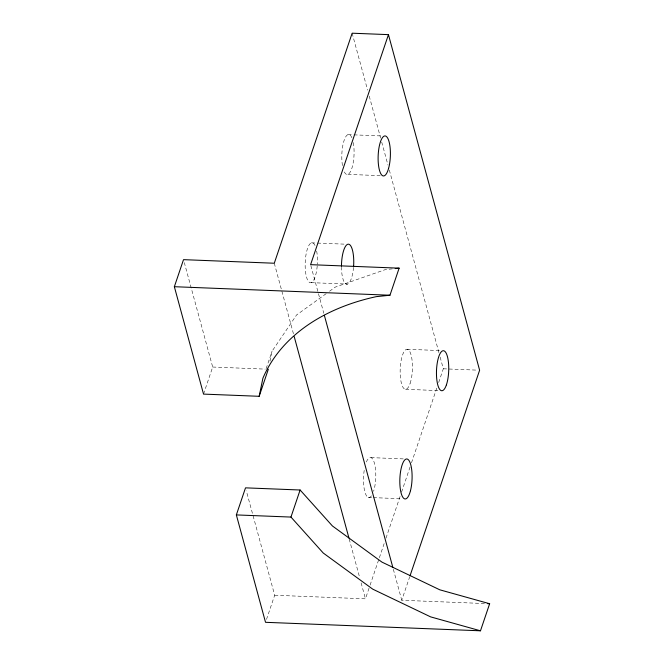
<?xml version="1.0" encoding="UTF-8"?>
<svg xmlns="http://www.w3.org/2000/svg" width="664" height="664" viewBox="0 0 664 664"><rect width="100%" height="100%" fill="white"/><g stroke="black" fill="none" stroke-linecap="round" stroke-linejoin="round"><path stroke-width="0.5" stroke-dasharray="3.32 2.49" d="M269.982 361.224L272.057 351.206L296.584 314.96L326.265 293.596M203.533 394.101L212.688 367.034L184.326 262.629M266.164 368.603L272.057 351.206M266.505 619.404L274.68 595.243L246.319 490.837M274.68 595.243L365.449 598.828L369.757 586.104M370.089 585.125L379.036 558.698M379.368 557.719L384.34 543.036M385.991 538.139L400.243 496.049M401.562 492.132L410.178 466.684M411.506 462.766L437.02 387.394M438.672 382.497L443.311 368.794L440.058 356.809M484.471 603.534L401.753 600.264L409.705 576.775M329.527 291.239L335.254 287.122L385.419 269.584L392.275 268.878M347.953 134.618L352.991 134.817M354.003 134.858L382.24 135.979M347.936 174.375L380.215 175.653M311.399 242.841L316.438 243.041M317.45 243.082L345.687 244.194M311.208 282.656L347.521 284.092M407.007 349.264L440.29 350.584M443.311 368.794L477.599 370.155M212.688 367.034L265.235 369.118M405.571 389.295L438.854 390.606M370.993 457.62L403.264 458.899M368.304 497.436L372.338 497.593M373.351 497.635L401.587 498.755M352.144 33.2L367.607 90.13M369.242 96.122L380.638 138.07M381.717 142.071L387.959 165.045M389.32 170.034L438.97 352.816M310.86 265.658L323.8 313.3M393.345 569.305L401.753 600.264M274.282 263.234L293.679 334.623M349.198 539.01L359.763 577.896M361.116 582.876L365.449 598.828M317.218 265.932A20.028 6.1 -87.7 0 1 308.785 281.835A20.028 6.1 -87.7 0 1 306.121 254.03A20.028 6.1 -87.7 0 1 315.325 246.195M316.67 251.033A20.028 6.1 -87.7 0 1 317.342 264.206M342.466 165.593A20.028 6.1 -87.7 0 1 344.118 140.386A20.028 6.1 -87.7 0 1 351.903 137.78M353.273 142.552A20.028 6.1 -87.7 0 1 351.679 168.855A20.028 6.1 -87.7 0 1 343.595 170.191M366.362 461.995A20.028 6.1 -87.7 0 1 374.612 463.929A20.028 6.1 -87.7 0 1 373.591 491.285M371.483 495.8A20.028 6.1 -87.7 0 1 364.934 492.065A20.028 6.1 -87.7 0 1 364.204 470.386M353.522 267.368A20.028 6.1 -87.7 0 1 346.874 284.2A20.028 6.1 -87.7 0 1 341.47 267.252M410.103 383.435A20.028 6.1 -87.7 0 0 408.567 349.945A20.028 6.1 -87.7 0 0 400.209 374.463A20.028 6.1 -87.7 0 0 410.103 383.435"/><path stroke-width="1" d="M259.167 396.3L262.894 378.272A247.962 164.307 18.7 0 1 376.256 296.65L389.967 295.231L399.13 268.165L310.586 264.67L388.448 34.636L352.144 33.2L274.282 263.234L183.521 259.649L174.358 286.707L203.533 394.101L259.167 396.3L268.331 369.234M236.351 514.915L245.514 487.849L300.111 490.007L332.415 525.963L381.949 562.109L439.8 589.815L489.642 603.734L480.479 630.8L265.525 622.309L236.351 514.915L290.957 517.073L323.252 553.029L372.786 589.175L430.637 616.881L480.479 630.8M290.957 517.073L300.111 490.007M410.037 575.796L479.615 370.23L388.448 34.636M395.213 268.571L399.13 268.165M174.358 286.707L389.967 295.231M487.575 603.659L489.642 603.734M324.347 315.3L392.806 567.305M294.218 336.623L348.932 538.014M341.462 266.222A20.028 6.1 -87.7 0 1 348.368 244.169A20.028 6.1 -87.7 0 1 353.588 266.513M410.476 490.704A20.028 6.1 -87.7 0 0 407.298 459.056A20.028 6.1 -87.7 0 0 400.093 487.127A20.028 6.1 -87.7 0 0 410.476 490.704M446.407 384.863A20.028 6.1 -87.7 0 0 444.872 351.38A20.028 6.1 -87.7 0 0 436.514 375.899A20.028 6.1 -87.7 0 0 446.407 384.863M388.598 168.349A20.028 6.1 -87.7 0 0 385.85 136.128A20.028 6.1 -87.7 0 0 378.314 163.319A20.028 6.1 -87.7 0 0 388.598 168.349"/></g></svg>
